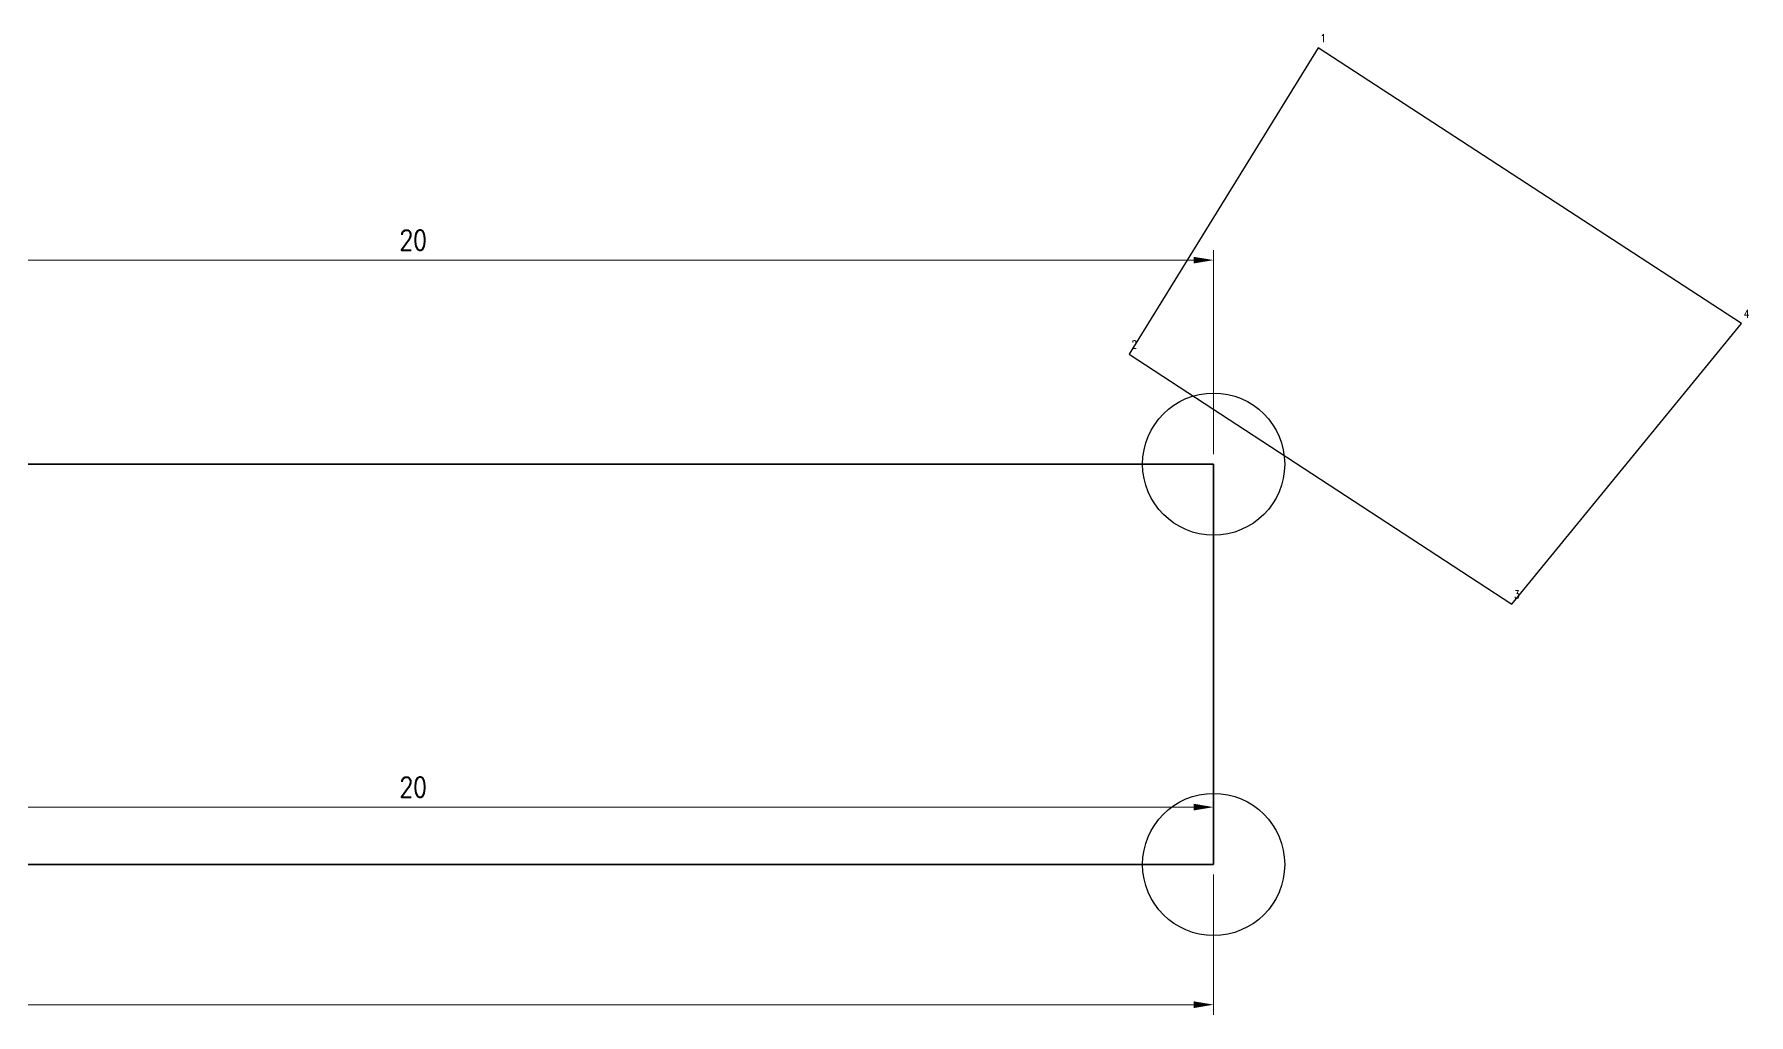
# Model space of a CAD drawing. Header units: millimetres. Extents: x -66 to 79, y -30 to 113.
# Drawn here: x 45.27 to 66.69, y -1.88 to 10.37 of the extents above; entities that cross this region are included whole.
import ezdxf

# ---------------------------------------------------------------- set-up
doc = ezdxf.new("R2010")
doc.units = ezdxf.units.MM
doc.layers.get('Defpoints').update_dxf_attribs({"color": 181})
for name, color, linetype in [('Interface_nodes', 161, 'Continuous'), ('Main_blokcs', 3, 'Continuous'), ('master_slave_nodes', 11, 'Continuous')]:
    doc.layers.add(name, color=color, linetype=linetype)
doc.styles.add('ROMANS', font='ROMANS.shx', dxfattribs={"width": 0.8})
doc.dimstyles.new('DIM_0.1', dxfattribs={"dimscale": 0.1, "dimtxt": 2.5, "dimasz": 2.5, "dimexe": 1.25, "dimexo": 1.25, "dimgap": 1.25, "dimtad": 1, "dimdec": 3, "dimzin": 11, "dimdsep": 46, "dimtxsty": 'ROMANS', "dimcen": 0, "dimclrd": 1, "dimclre": 1, "dimclrt": 7, "dimadec": 4, "dimazin": 3, "dimtfac": 1, "dimtdec": 3, "dimtofl": 0, "dimtmove": 2, "dimatfit": 3, "dimfxl": 1, "dimfrac": 2, "dimtolj": 1, "dimtzin": 11, "dimlwd": 0, "dimlwe": 0, "dimarcsym": 0})

# ---------------------------------------------------------------- blocks, each defined once
blk = doc.blocks.new('*D125')
at = {"layer": 'Defpoints', "color": 0, "transparency": 16777216}
for p in [(0, 0), (60, 0), (60, -1.751)]:
    blk.add_point(p, dxfattribs=at)
at = {"layer": 'Main_blokcs', "color": 1, "lineweight": 0, "transparency": 16777216}
for p, q in [((0, -0.125), (0, -1.876)), ((60, -0.125), (60, -1.876)), ((0.25, -1.751), (59.75, -1.751))]:
    blk.add_line(p, q, dxfattribs=at)
at = {"layer": 'Main_blokcs', "color": 1, "transparency": 16777216}
for points in [[(0.25, -1.709), (0.25, -1.793), (0, -1.751)], [(59.75, -1.709), (59.75, -1.793), (60, -1.751)]]:
    blk.add_solid(points, dxfattribs=at)
at = {"layer": 'Main_blokcs', "color": 7, "transparency": 16777216, "insert": (30, -1.501), "char_height": 0.25, "attachment_point": 5, "style": 'ROMANS'}
blk.add_mtext('\\A1;60', dxfattribs=at)
blk = doc.blocks.new('*D130')
at = {"layer": 'Defpoints', "color": 0, "transparency": 16777216}
for p in [(40, 7.548), (40, 5), (60, 5)]:
    blk.add_point(p, dxfattribs=at)
at = {"layer": 'Main_blokcs', "color": 1, "lineweight": 0, "transparency": 16777216}
for p, q in [((40, 5.125), (40, 7.673)), ((59.75, 7.548), (40.25, 7.548)), ((60, 5.125), (60, 7.673))]:
    blk.add_line(p, q, dxfattribs=at)
at = {"layer": 'Main_blokcs', "color": 1, "transparency": 16777216}
for points in [[(40.25, 7.589), (40.25, 7.506), (40, 7.548)], [(59.75, 7.589), (59.75, 7.506), (60, 7.548)]]:
    blk.add_solid(points, dxfattribs=at)
at = {"layer": 'Main_blokcs', "color": 7, "transparency": 16777216, "insert": (50, 7.798), "char_height": 0.25, "attachment_point": 5, "style": 'ROMANS'}
blk.add_mtext('\\A1;20', dxfattribs=at)
blk = doc.blocks.new('*D135')
at = {"layer": 'Defpoints', "color": 0, "transparency": 16777216}
for p in [(60, 0.716), (40, 0), (60, 0)]:
    blk.add_point(p, dxfattribs=at)
at = {"layer": 'Main_blokcs', "color": 1, "lineweight": 0, "transparency": 16777216}
for p, q in [((40, 0.125), (40, 0.841)), ((40.25, 0.716), (59.75, 0.716)), ((60, 0.125), (60, 0.841))]:
    blk.add_line(p, q, dxfattribs=at)
at = {"layer": 'Main_blokcs', "color": 1, "transparency": 16777216}
for points in [[(40.25, 0.758), (40.25, 0.675), (40, 0.716)], [(59.75, 0.758), (59.75, 0.675), (60, 0.716)]]:
    blk.add_solid(points, dxfattribs=at)
at = {"layer": 'Main_blokcs', "color": 7, "transparency": 16777216, "insert": (50, 0.966), "char_height": 0.25, "attachment_point": 5, "style": 'ROMANS'}
blk.add_mtext('\\A1;20', dxfattribs=at)

msp = doc.modelspace()

# ---------------------------------------------------------------- linework, layer by layer
at = {"layer": 'Interface_nodes'}
for points in [[(61.3045, 10.1971), (58.9462, 6.3736), (63.7266, 3.251), (66.5948, 6.7559), (61.3045, 10.1971)], [(61.3045, 10.1971), (58.9462, 6.3736), (63.7266, 3.251)]]:
    msp.add_lwpolyline(points, dxfattribs=at)
at = {"layer": 'Main_blokcs'}
for p, q in [((60, 5), (40, 5)), ((60, 0), (60, 5))]:
    msp.add_line(p, q, dxfattribs=at)
msp.add_lwpolyline([(40, 5), (60, 5), (60, 0), (40, 0)], close=True, dxfattribs=at)
msp.add_lwpolyline([(0, 0), (60, 0)], dxfattribs=at)
for centre in [(60, 5), (60, 0)]:
    msp.add_circle(centre, 0.8878, dxfattribs=at)

# ---------------------------------------------------------------- texts
at = {"layer": 'master_slave_nodes', "char_height": 0.1, "attachment_point": 5, "style": 'ROMANS'}
for s, insert in [('\\A1;1', (61.3677, 10.3179)), ('\\A1;4', (66.658, 6.8767)), ('\\A1;2', (59.0094, 6.4944)), ('\\A1;3', (63.7898, 3.3718))]:
    msp.add_mtext(s, dxfattribs=dict(at, insert=insert))

# ---------------------------------------------------------------- dimensions: what is measured, and where the dimension line sits
at = {"layer": 'Main_blokcs'}
for p1, p2, distance, picture, middle in [((60, 5), (40, 5), -2.5476, '*D130', (50, 7.7976)), ((40, 0), (60, 0), 0.7163, '*D135', (50, 0.9663)), ((0, 0), (60, 0), -1.751, '*D125', (30, -1.501))]:
    dim = msp.add_aligned_dim(p1=p1, p2=p2, distance=distance, dimstyle='DIM_0.1', dxfattribs=at)
    dim.commit()
    dim.dimension.update_dxf_attribs({"geometry": picture, "text_midpoint": middle})

doc.saveas('drawing.dxf')
